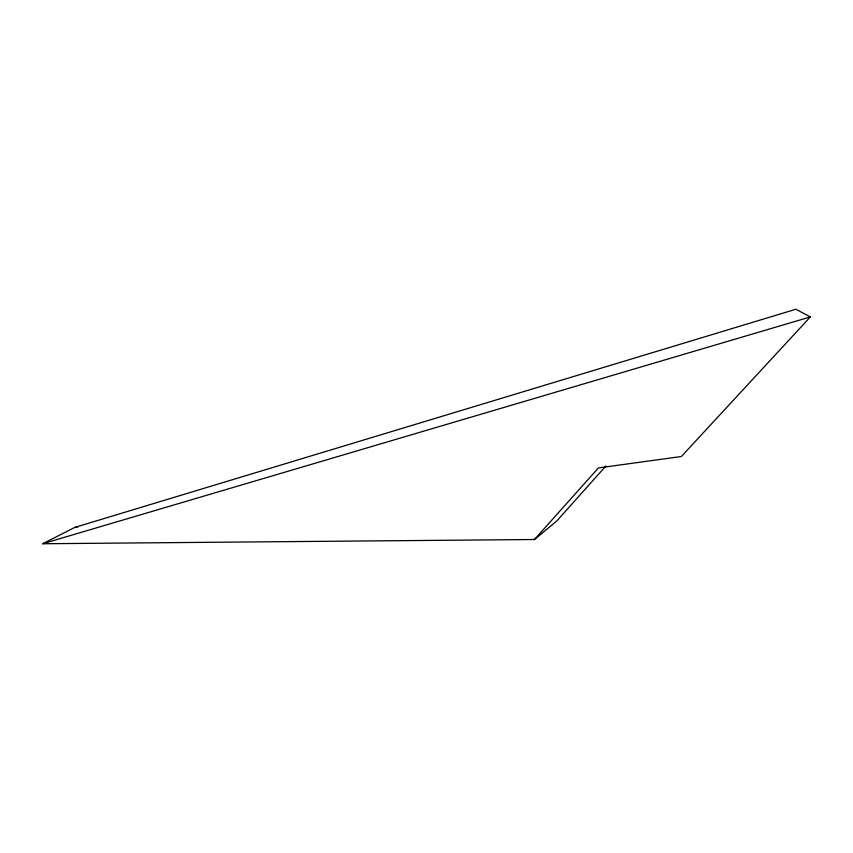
<?xml version="1.0" encoding="UTF-8"?>
<svg xmlns="http://www.w3.org/2000/svg" width="853" height="853" viewBox="0 0 853 853"><rect width="100%" height="100%" fill="white"/><g stroke="black" fill="none" stroke-linecap="round" stroke-linejoin="round"><path stroke-width="1.28" d="M534.468 539.512L598.411 467.934L681.387 456.504L810.35 316.932L795.892 309.255L74.755 527.421L42.65 543.745L534.468 539.512L556.817 520.959L605.865 466.058M42.65 543.745L810.35 316.932M74.755 527.421L77.42 527.378"/></g></svg>
